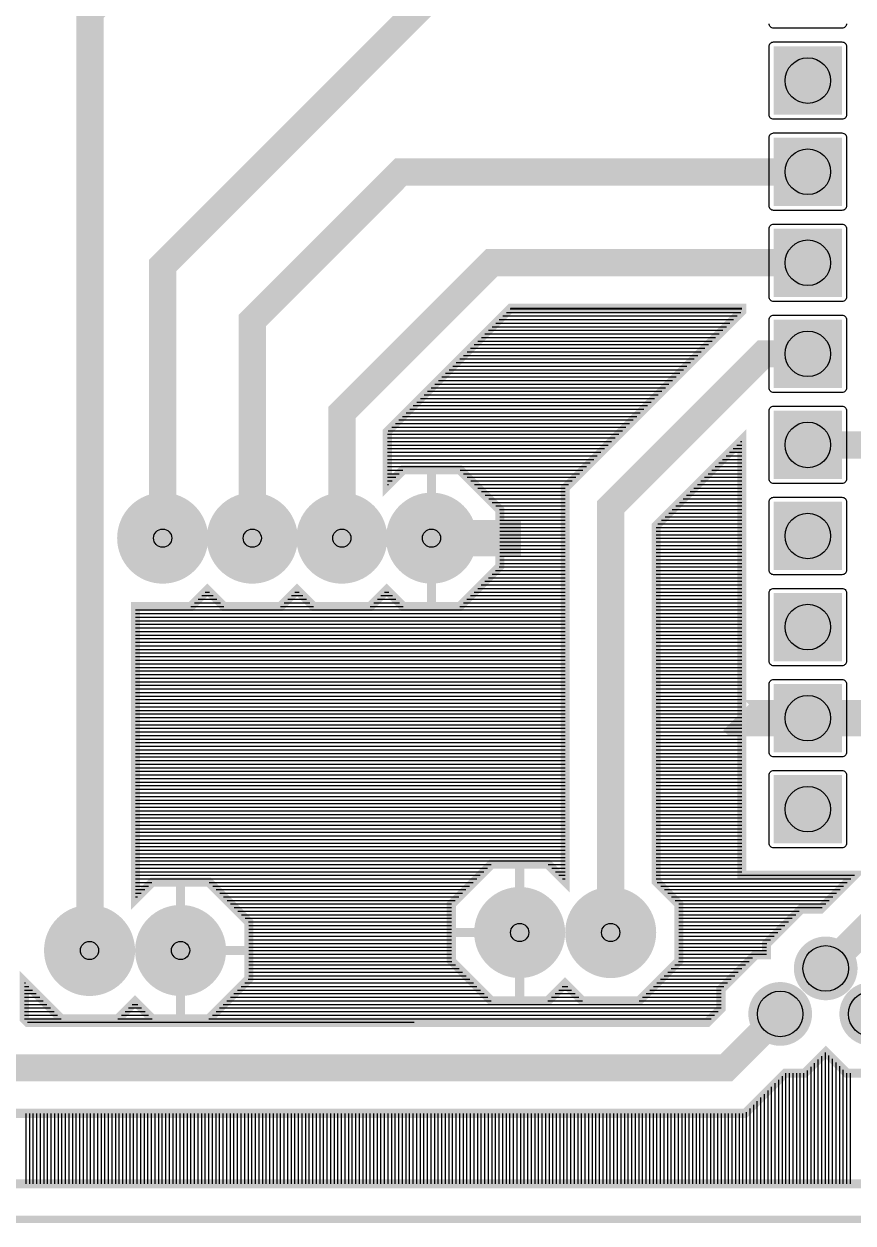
# Model space of a CAD drawing. Header units: inches. Extents: x -1.14 to 0.92, y -1.28 to 1.27.
# Drawn here: x -0.452 to 0.459, y -1.276 to 0.041 of the extents above; entities that cross this region are included whole.
import ezdxf

# ---------------------------------------------------------------- set-up
doc = ezdxf.new("R2010")
doc.units = ezdxf.units.IN
doc.header["$MEASUREMENT"] = 0

# ---------------------------------------------------------------- blocks, each defined once
blk = doc.blocks.new('EPAD')
at = {"const_width": 0.5}
blk.add_lwpolyline([(-0.25, 0, 1), (0.25, 0, 1)], format="xyb", close=True, dxfattribs=at)
blk = doc.blocks.new('RPAD')
blk.add_trace([(-0.5, -0.5), (-0.5, 0.5), (0.5, -0.5), (0.5, 0.5)])

msp = doc.modelspace()

# ---------------------------------------------------------------- linework, layer by layer
for points, const_width in [([(0.378543, -1.046067), (0.31935, -1.10526), (-0.023625, -1.10526), (-0.4688, -1.10526), (-0.481958, -1.092102), (-0.501695, -1.072365), (-0.501695, -1.021927), (-0.501695, 0.355811), (-0.534095, 0.388211)], 0.03), ([(-0.380118, -0.976382), (-0.379657, -0.975921), (-0.379657, 0.053909), (-0.156072, 0.277494), (0.407616, 0.277494), (0.408858, 0.278736)], 0.03), ([(-0.299803, -0.523626), (-0.299803, -0.224194), (-0.254829, -0.17922), (0.003127, 0.078736), (0.408858, 0.078736)], 0.03), ([(0.776681, 0.058815), (0.712244, -0.005622), (0.712244, -0.096748), (0.776681, -0.161185), (0.867807, -0.161185), (0.88167, -0.147322), (0.88167, -1.016122), (0.68798, -1.016122), (0.665134, -1.038968), (0.665134, -1.232658), (-0.636357, -1.232658)], 0.01), ([(-0.201378, -0.523626), (-0.201378, -0.284637), (-0.03836, -0.121619), (0.408503, -0.121619), (0.408858, -0.121264)], 0.03), ([(-0.102953, -0.523626), (-0.102953, -0.385831), (0.061614, -0.221264), (0.408858, -0.221264)], 0.03), ([(0.336359, -0.274509), (0.142323, -0.468544), (0.142323, -0.900631), (0.142323, -0.900631), (0.123389, -0.881697), (0.061257, -0.881697), (0.017323, -0.925631), (0.017323, -0.987763), (0.061257, -1.031696), (0.123389, -1.031696), (0.142323, -1.012762), (0.161257, -1.031696), (0.223389, -1.031696), (0.267322, -0.987763), (0.267322, -0.925631), (0.242322, -0.900631), (0.242322, -0.509964), (0.336359, -0.415928), (0.336359, -0.893763), (0.460137, -0.893763), (0.422833, -0.931067), (0.40162, -0.931067), (0.363544, -0.969143), (0.363544, -0.981067), (0.35162, -0.981067), (0.313544, -1.019143), (0.313544, -1.040357), (0.29864, -1.055261), (-0.023625, -1.055261), (-0.023625, -1.055261), (-0.44809, -1.055261), (-0.451695, -1.051656), (-0.451695, -1.01087), (-0.411184, -1.051381), (-0.349052, -1.051381), (-0.330118, -1.032447), (-0.311184, -1.051381), (-0.249052, -1.051381), (-0.205119, -1.007448), (-0.205119, -0.945316), (-0.249052, -0.901382), (-0.311184, -0.901382), (-0.329657, -0.919856), (-0.329657, -0.598626), (-0.268737, -0.598626), (-0.250591, -0.580479), (-0.232444, -0.598626), (-0.170312, -0.598626), (-0.152165, -0.580479), (-0.134019, -0.598626), (-0.071887, -0.598626), (-0.05374, -0.580479), (-0.035593, -0.598626), (0.026538, -0.598626), (0.070472, -0.554692), (0.070472, -0.49256), (0.026538, -0.448626), (-0.035593, -0.448626), (-0.052953, -0.465986), (-0.052953, -0.406541), (0.082324, -0.271263), (0.336359, -0.271263), (0.336359, -0.274509)], 0.01), ([(0.192323, -0.956697), (0.192323, -0.489254), (0.360313, -0.321264), (0.408858, -0.321264)], 0.03), ([(0.428543, -0.996067), (0.601375, -0.823235), (0.601375, -0.495094), (0.527586, -0.421305), (0.507933, -0.421305), (0.408899, -0.421305), (0.408858, -0.421264)], 0.03), ([(-0.004528, -0.448626), (-0.004528, -0.523626)], 0.01), ([(-0.004528, -0.523626), (0.093898, -0.523626)], 0.04), ([(0.070472, -0.523626), (-0.004528, -0.523626)], 0.01), ([(-0.004528, -0.598626), (-0.004528, -0.523626)], 0.01), ([(0.507283, -0.562996), (0.507283, -0.695241), (0.481317, -0.721208), (0.408914, -0.721208), (0.408858, -0.721264)], 0.04), ([(0.408858, -0.721264), (0.330906, -0.721264), (0.330118, -0.720476)], 0.04), ([(0.336359, -0.721264), (0.408858, -0.721264)], 0.01), ([(0.481358, -0.721264), (0.408858, -0.721264)], 0.01), ([(0.092323, -0.881697), (0.092323, -0.956697)], 0.01), ([(-0.280118, -0.901382), (-0.280118, -0.976382)], 0.01), ([(0.017323, -0.956697), (0.092323, -0.956697)], 0.01), ([(0.092323, -1.031696), (0.092323, -0.956697)], 0.01), ([(-0.205119, -0.976382), (-0.280118, -0.976382)], 0.01), ([(-0.280118, -1.051381), (-0.280118, -0.976382)], 0.01), ([(0.920669, -1.055122), (0.704134, -1.055122), (0.704134, -1.271657), (-0.811614, -1.271657)], 0.008), ([(0.920669, -1.055122), (0.704134, -1.055122), (0.704134, -1.271657), (-0.811614, -1.271657)], 0.008), ([(-0.48951, -1.155259), (-0.023625, -1.155259), (-0.023625, -1.15526), (0.34006, -1.15526), (0.384253, -1.111067), (0.405467, -1.111067), (0.428543, -1.08799), (0.45162, -1.111067), (0.505467, -1.111067)], 0.01)]:
    msp.add_lwpolyline(points, dxfattribs=dict(const_width=const_width))
for points in [[(0.451358, 0.041236), (0.451259, 0.040214), (0.450972, 0.039269), (0.450518, 0.038419), (0.449913, 0.037681), (0.449176, 0.037077), (0.448326, 0.036622), (0.447381, 0.036336), (0.446358, 0.036236), (0.371358, 0.036236), (0.370336, 0.036336), (0.369391, 0.036622), (0.36854, 0.037077), (0.367804, 0.037681), (0.367199, 0.038419), (0.366744, 0.039269), (0.366458, 0.040214), (0.366358, 0.041236)], [(0.077854, -0.275733), (0.335134, -0.275733)], [(0.081791, -0.271796), (0.336359, -0.271796)], [(0.082324, -0.271263), (0.336359, -0.271263)], [(0.066043, -0.287544), (0.323323, -0.287544)], [(0.06998, -0.283607), (0.32726, -0.283607)], [(0.073917, -0.27967), (0.331197, -0.27967)], [(0.054232, -0.299356), (0.311512, -0.299356)], [(0.058169, -0.295419), (0.315449, -0.295419)], [(0.062106, -0.291481), (0.319386, -0.291481)], [(0.038484, -0.315104), (0.295764, -0.315104)], [(0.042421, -0.311167), (0.299701, -0.311167)], [(0.046358, -0.30723), (0.303638, -0.30723)], [(0.050295, -0.303293), (0.307575, -0.303293)], [(0.026673, -0.326915), (0.283953, -0.326915)], [(0.03061, -0.322978), (0.28789, -0.322978)], [(0.034547, -0.319041), (0.291827, -0.319041)], [(0.014862, -0.338726), (0.272142, -0.338726)], [(0.018799, -0.334789), (0.276079, -0.334789)], [(0.022736, -0.330852), (0.280016, -0.330852)], [(-0.000886, -0.354474), (0.256394, -0.354474)], [(0.003051, -0.350537), (0.260331, -0.350537)], [(0.006988, -0.3466), (0.264268, -0.3466)], [(0.010925, -0.342663), (0.268205, -0.342663)], [(-0.012697, -0.366285), (0.244583, -0.366285)], [(-0.00876, -0.362348), (0.24852, -0.362348)], [(-0.004823, -0.358411), (0.252457, -0.358411)], [(-0.024508, -0.378096), (0.232772, -0.378096)], [(-0.020571, -0.374159), (0.236709, -0.374159)], [(-0.016634, -0.370222), (0.240646, -0.370222)], [(-0.040256, -0.393844), (0.217024, -0.393844)], [(-0.036319, -0.389907), (0.220961, -0.389907)], [(-0.032382, -0.38597), (0.224898, -0.38597)], [(-0.028445, -0.382033), (0.228835, -0.382033)], [(-0.052067, -0.405655), (0.205213, -0.405655)], [(-0.04813, -0.401718), (0.20915, -0.401718)], [(-0.044193, -0.397781), (0.213087, -0.397781)], [(-0.052953, -0.409592), (0.201276, -0.409592)], [(-0.052953, -0.413529), (0.197339, -0.413529)], [(-0.052953, -0.417466), (0.193402, -0.417466)], [(0.33482, -0.417466), (0.336359, -0.417466)], [(-0.052953, -0.421403), (0.189465, -0.421403)], [(-0.052953, -0.42534), (0.185528, -0.42534)], [(-0.052953, -0.429277), (0.181591, -0.429277)], [(-0.052953, -0.433214), (0.177654, -0.433214)], [(0.319072, -0.433214), (0.336359, -0.433214)], [(0.323009, -0.429277), (0.336359, -0.429277)], [(0.326946, -0.42534), (0.336359, -0.42534)], [(0.330883, -0.421403), (0.336359, -0.421403)], [(-0.052953, -0.437151), (0.173717, -0.437151)], [(-0.052953, -0.441088), (0.16978, -0.441088)], [(-0.052953, -0.445025), (0.165843, -0.445025)], [(0.307261, -0.445025), (0.336359, -0.445025)], [(0.311198, -0.441088), (0.336359, -0.441088)], [(0.315135, -0.437151), (0.336359, -0.437151)], [(-0.052953, -0.448962), (-0.035929, -0.448962)], [(-0.052953, -0.452899), (-0.039866, -0.452899)], [(-0.052953, -0.456836), (-0.043803, -0.456836)], [(-0.052953, -0.460773), (-0.04774, -0.460773)], [(0.026874, -0.448962), (0.161906, -0.448962)], [(0.030811, -0.452899), (0.157969, -0.452899)], [(0.034748, -0.456836), (0.154031, -0.456836)], [(0.038685, -0.460773), (0.150094, -0.460773)], [(0.291513, -0.460773), (0.336359, -0.460773)], [(0.29545, -0.456836), (0.336359, -0.456836)], [(0.299387, -0.452899), (0.336359, -0.452899)], [(0.303324, -0.448962), (0.336359, -0.448962)], [(-0.052953, -0.46471), (-0.051677, -0.46471)], [(0.042622, -0.46471), (0.146157, -0.46471)], [(0.046559, -0.468647), (0.142323, -0.468647)], [(0.050496, -0.472584), (0.142323, -0.472584)], [(0.279702, -0.472584), (0.336359, -0.472584)], [(0.283639, -0.468647), (0.336359, -0.468647)], [(0.287576, -0.46471), (0.336359, -0.46471)], [(0.054433, -0.476521), (0.142323, -0.476521)], [(0.05837, -0.480458), (0.142323, -0.480458)], [(0.062307, -0.484395), (0.142323, -0.484395)], [(0.267891, -0.484395), (0.336359, -0.484395)], [(0.271828, -0.480458), (0.336359, -0.480458)], [(0.275765, -0.476521), (0.336359, -0.476521)], [(0.066244, -0.488332), (0.142323, -0.488332)], [(0.070181, -0.492269), (0.142323, -0.492269)], [(0.070472, -0.496206), (0.142323, -0.496206)], [(0.070472, -0.500143), (0.142323, -0.500143)], [(0.252143, -0.500143), (0.336359, -0.500143)], [(0.25608, -0.496206), (0.336359, -0.496206)], [(0.260017, -0.492269), (0.336359, -0.492269)], [(0.263954, -0.488332), (0.336359, -0.488332)], [(0.070472, -0.50408), (0.142323, -0.50408)], [(0.070472, -0.508017), (0.142323, -0.508017)], [(0.070472, -0.511954), (0.142323, -0.511954)], [(0.242322, -0.511954), (0.336359, -0.511954)], [(0.244269, -0.508017), (0.336359, -0.508017)], [(0.248206, -0.50408), (0.336359, -0.50408)], [(0.070472, -0.515891), (0.142323, -0.515891)], [(0.070472, -0.519828), (0.142323, -0.519828)], [(0.070472, -0.523765), (0.142323, -0.523765)], [(0.242322, -0.515891), (0.336359, -0.515891)], [(0.242322, -0.519828), (0.336359, -0.519828)], [(0.242322, -0.523765), (0.336359, -0.523765)], [(0.070472, -0.527702), (0.142323, -0.527702)], [(0.070472, -0.531639), (0.142323, -0.531639)], [(0.070472, -0.535576), (0.142323, -0.535576)], [(0.070472, -0.539513), (0.142323, -0.539513)], [(0.242322, -0.527702), (0.336359, -0.527702)], [(0.242322, -0.531639), (0.336359, -0.531639)], [(0.242322, -0.535576), (0.336359, -0.535576)], [(0.242322, -0.539513), (0.336359, -0.539513)], [(0.070472, -0.54345), (0.142323, -0.54345)], [(0.070472, -0.547387), (0.142323, -0.547387)], [(0.070472, -0.551324), (0.142323, -0.551324)], [(0.242322, -0.54345), (0.336359, -0.54345)], [(0.242322, -0.547387), (0.336359, -0.547387)], [(0.242322, -0.551324), (0.336359, -0.551324)], [(0.062029, -0.563135), (0.142323, -0.563135)], [(0.065966, -0.559198), (0.142323, -0.559198)], [(0.069903, -0.555261), (0.142323, -0.555261)], [(0.242322, -0.555261), (0.336359, -0.555261)], [(0.242322, -0.559198), (0.336359, -0.559198)], [(0.242322, -0.563135), (0.336359, -0.563135)], [(0.046281, -0.578883), (0.142323, -0.578883)], [(0.050218, -0.574946), (0.142323, -0.574946)], [(0.054155, -0.571009), (0.142323, -0.571009)], [(0.058092, -0.567072), (0.142323, -0.567072)], [(0.242322, -0.567072), (0.336359, -0.567072)], [(0.242322, -0.571009), (0.336359, -0.571009)], [(0.242322, -0.574946), (0.336359, -0.574946)], [(0.242322, -0.578883), (0.336359, -0.578883)], [(-0.260806, -0.590694), (-0.240375, -0.590694)], [(-0.256869, -0.586757), (-0.244312, -0.586757)], [(-0.252932, -0.58282), (-0.248249, -0.58282)], [(-0.162381, -0.590694), (-0.14195, -0.590694)], [(-0.158444, -0.586757), (-0.145887, -0.586757)], [(-0.154507, -0.58282), (-0.149824, -0.58282)], [(-0.063956, -0.590694), (-0.043525, -0.590694)], [(-0.060019, -0.586757), (-0.047462, -0.586757)], [(-0.056081, -0.58282), (-0.051399, -0.58282)], [(0.03447, -0.590694), (0.142323, -0.590694)], [(0.038407, -0.586757), (0.142323, -0.586757)], [(0.042344, -0.58282), (0.142323, -0.58282)], [(0.242322, -0.58282), (0.336359, -0.58282)], [(0.242322, -0.586757), (0.336359, -0.586757)], [(0.242322, -0.590694), (0.336359, -0.590694)], [(-0.329657, -0.602505), (0.142323, -0.602505)], [(-0.26868, -0.598568), (-0.232501, -0.598568)], [(-0.264743, -0.594631), (-0.236438, -0.594631)], [(-0.170255, -0.598568), (-0.134076, -0.598568)], [(-0.166318, -0.594631), (-0.138013, -0.594631)], [(-0.07183, -0.598568), (-0.035651, -0.598568)], [(-0.067893, -0.594631), (-0.039588, -0.594631)], [(0.026596, -0.598568), (0.142323, -0.598568)], [(0.030533, -0.594631), (0.142323, -0.594631)], [(0.242322, -0.594631), (0.336359, -0.594631)], [(0.242322, -0.598568), (0.336359, -0.598568)], [(0.242322, -0.602505), (0.336359, -0.602505)], [(-0.329657, -0.606442), (0.142323, -0.606442)], [(-0.329657, -0.610379), (0.142323, -0.610379)], [(-0.329657, -0.614316), (0.142323, -0.614316)], [(-0.329657, -0.618253), (0.142323, -0.618253)], [(0.242322, -0.606442), (0.336359, -0.606442)], [(0.242322, -0.610379), (0.336359, -0.610379)], [(0.242322, -0.614316), (0.336359, -0.614316)], [(0.242322, -0.618253), (0.336359, -0.618253)], [(-0.329657, -0.62219), (0.142323, -0.62219)], [(-0.329657, -0.626127), (0.142323, -0.626127)], [(-0.329657, -0.630064), (0.142323, -0.630064)], [(0.242322, -0.62219), (0.336359, -0.62219)], [(0.242322, -0.626127), (0.336359, -0.626127)], [(0.242322, -0.630064), (0.336359, -0.630064)], [(-0.329657, -0.634001), (0.142323, -0.634001)], [(-0.329657, -0.637938), (0.142323, -0.637938)], [(-0.329657, -0.641875), (0.142323, -0.641875)], [(0.242322, -0.634001), (0.336359, -0.634001)], [(0.242322, -0.637938), (0.336359, -0.637938)], [(0.242322, -0.641875), (0.336359, -0.641875)], [(-0.329657, -0.645812), (0.142323, -0.645812)], [(-0.329657, -0.649749), (0.142323, -0.649749)], [(-0.329657, -0.653686), (0.142323, -0.653686)], [(-0.329657, -0.657623), (0.142323, -0.657623)], [(0.242322, -0.645812), (0.336359, -0.645812)], [(0.242322, -0.649749), (0.336359, -0.649749)], [(0.242322, -0.653686), (0.336359, -0.653686)], [(0.242322, -0.657623), (0.336359, -0.657623)], [(-0.329657, -0.66156), (0.142323, -0.66156)], [(-0.329657, -0.665497), (0.142323, -0.665497)], [(-0.329657, -0.669434), (0.142323, -0.669434)], [(0.242322, -0.66156), (0.336359, -0.66156)], [(0.242322, -0.665497), (0.336359, -0.665497)], [(0.242322, -0.669434), (0.336359, -0.669434)], [(-0.329657, -0.673371), (0.142323, -0.673371)], [(-0.329657, -0.677308), (0.142323, -0.677308)], [(-0.329657, -0.681245), (0.142323, -0.681245)], [(0.242322, -0.673371), (0.336359, -0.673371)], [(0.242322, -0.677308), (0.336359, -0.677308)], [(0.242322, -0.681245), (0.336359, -0.681245)], [(-0.329657, -0.685182), (0.142323, -0.685182)], [(-0.329657, -0.689119), (0.142323, -0.689119)], [(-0.329657, -0.693056), (0.142323, -0.693056)], [(-0.329657, -0.696993), (0.142323, -0.696993)], [(0.242322, -0.685182), (0.336359, -0.685182)], [(0.242322, -0.689119), (0.336359, -0.689119)], [(0.242322, -0.693056), (0.336359, -0.693056)], [(0.242322, -0.696993), (0.336359, -0.696993)], [(-0.329657, -0.70093), (0.142323, -0.70093)], [(-0.329657, -0.704867), (0.142323, -0.704867)], [(-0.329657, -0.708804), (0.142323, -0.708804)], [(0.242322, -0.70093), (0.336359, -0.70093)], [(0.242322, -0.704867), (0.336359, -0.704867)], [(0.242322, -0.708804), (0.336359, -0.708804)], [(-0.329657, -0.712741), (0.142323, -0.712741)], [(-0.329657, -0.716678), (0.142323, -0.716678)], [(-0.329657, -0.720615), (0.142323, -0.720615)], [(0.242322, -0.712741), (0.336359, -0.712741)], [(0.242322, -0.716678), (0.336359, -0.716678)], [(0.242322, -0.720615), (0.336359, -0.720615)], [(-0.329657, -0.724552), (0.142323, -0.724552)], [(-0.329657, -0.728489), (0.142323, -0.728489)], [(-0.329657, -0.732426), (0.142323, -0.732426)], [(-0.329657, -0.736363), (0.142323, -0.736363)], [(0.242322, -0.724552), (0.336359, -0.724552)], [(0.242322, -0.728489), (0.336359, -0.728489)], [(0.242322, -0.732426), (0.336359, -0.732426)], [(0.242322, -0.736363), (0.336359, -0.736363)], [(-0.329657, -0.7403), (0.142323, -0.7403)], [(-0.329657, -0.744237), (0.142323, -0.744237)], [(-0.329657, -0.748174), (0.142323, -0.748174)], [(0.242322, -0.7403), (0.336359, -0.7403)], [(0.242322, -0.744237), (0.336359, -0.744237)], [(0.242322, -0.748174), (0.336359, -0.748174)], [(-0.329657, -0.752111), (0.142323, -0.752111)], [(-0.329657, -0.756048), (0.142323, -0.756048)], [(-0.329657, -0.759985), (0.142323, -0.759985)], [(0.242322, -0.752111), (0.336359, -0.752111)], [(0.242322, -0.756048), (0.336359, -0.756048)], [(0.242322, -0.759985), (0.336359, -0.759985)], [(-0.329657, -0.763922), (0.142323, -0.763922)], [(-0.329657, -0.767859), (0.142323, -0.767859)], [(-0.329657, -0.771796), (0.142323, -0.771796)], [(-0.329657, -0.775733), (0.142323, -0.775733)], [(0.242322, -0.763922), (0.336359, -0.763922)], [(0.242322, -0.767859), (0.336359, -0.767859)], [(0.242322, -0.771796), (0.336359, -0.771796)], [(0.242322, -0.775733), (0.336359, -0.775733)], [(-0.329657, -0.77967), (0.142323, -0.77967)], [(-0.329657, -0.783607), (0.142323, -0.783607)], [(-0.329657, -0.787544), (0.142323, -0.787544)], [(0.242322, -0.77967), (0.336359, -0.77967)], [(0.242322, -0.783607), (0.336359, -0.783607)], [(0.242322, -0.787544), (0.336359, -0.787544)], [(-0.329657, -0.791481), (0.142323, -0.791481)], [(-0.329657, -0.795419), (0.142323, -0.795419)], [(-0.329657, -0.799356), (0.142323, -0.799356)], [(0.242322, -0.791481), (0.336359, -0.791481)], [(0.242322, -0.795419), (0.336359, -0.795419)], [(0.242322, -0.799356), (0.336359, -0.799356)], [(-0.329657, -0.803293), (0.142323, -0.803293)], [(-0.329657, -0.80723), (0.142323, -0.80723)], [(-0.329657, -0.811167), (0.142323, -0.811167)], [(-0.329657, -0.815104), (0.142323, -0.815104)], [(0.242322, -0.803293), (0.336359, -0.803293)], [(0.242322, -0.80723), (0.336359, -0.80723)], [(0.242322, -0.811167), (0.336359, -0.811167)], [(0.242322, -0.815104), (0.336359, -0.815104)], [(-0.329657, -0.819041), (0.142323, -0.819041)], [(-0.329657, -0.822978), (0.142323, -0.822978)], [(-0.329657, -0.826915), (0.142323, -0.826915)], [(0.242322, -0.819041), (0.336359, -0.819041)], [(0.242322, -0.822978), (0.336359, -0.822978)], [(0.242322, -0.826915), (0.336359, -0.826915)], [(-0.329657, -0.830852), (0.142323, -0.830852)], [(-0.329657, -0.834789), (0.142323, -0.834789)], [(-0.329657, -0.838726), (0.142323, -0.838726)], [(0.242322, -0.830852), (0.336359, -0.830852)], [(0.242322, -0.834789), (0.336359, -0.834789)], [(0.242322, -0.838726), (0.336359, -0.838726)], [(-0.329657, -0.842663), (0.142323, -0.842663)], [(-0.329657, -0.8466), (0.142323, -0.8466)], [(-0.329657, -0.850537), (0.142323, -0.850537)], [(-0.329657, -0.854474), (0.142323, -0.854474)], [(0.242322, -0.842663), (0.336359, -0.842663)], [(0.242322, -0.8466), (0.336359, -0.8466)], [(0.242322, -0.850537), (0.336359, -0.850537)], [(0.242322, -0.854474), (0.336359, -0.854474)], [(-0.329657, -0.858411), (0.142323, -0.858411)], [(-0.329657, -0.862348), (0.142323, -0.862348)], [(-0.329657, -0.866285), (0.142323, -0.866285)], [(0.242322, -0.858411), (0.336359, -0.858411)], [(0.242322, -0.862348), (0.336359, -0.862348)], [(0.242322, -0.866285), (0.336359, -0.866285)], [(-0.329657, -0.870222), (0.142323, -0.870222)], [(-0.329657, -0.874159), (0.142323, -0.874159)], [(-0.329657, -0.878096), (0.142323, -0.878096)], [(-0.329657, -0.882033), (0.060922, -0.882033)], [(0.123724, -0.882033), (0.142323, -0.882033)], [(0.242322, -0.870222), (0.336359, -0.870222)], [(0.242322, -0.874159), (0.336359, -0.874159)], [(0.242322, -0.878096), (0.336359, -0.878096)], [(0.242322, -0.882033), (0.336359, -0.882033)], [(-0.329657, -0.88597), (0.056985, -0.88597)], [(-0.329657, -0.889907), (0.053048, -0.889907)], [(-0.329657, -0.893844), (0.049111, -0.893844)], [(0.127661, -0.88597), (0.142323, -0.88597)], [(0.131598, -0.889907), (0.142323, -0.889907)], [(0.135535, -0.893844), (0.142323, -0.893844)], [(0.242322, -0.88597), (0.336359, -0.88597)], [(0.242322, -0.889907), (0.336359, -0.889907)], [(0.242322, -0.893844), (0.460057, -0.893844)], [(-0.329657, -0.897781), (0.045174, -0.897781)], [(-0.329657, -0.901718), (-0.311519, -0.901718)], [(-0.329657, -0.905655), (-0.315456, -0.905655)], [(-0.248717, -0.901718), (0.041237, -0.901718)], [(-0.24478, -0.905655), (0.0373, -0.905655)], [(0.139472, -0.897781), (0.142323, -0.897781)], [(0.242322, -0.897781), (0.45612, -0.897781)], [(0.243409, -0.901718), (0.452183, -0.901718)], [(0.247346, -0.905655), (0.448246, -0.905655)], [(-0.329657, -0.909592), (-0.319393, -0.909592)], [(-0.329657, -0.913529), (-0.32333, -0.913529)], [(-0.329657, -0.917466), (-0.327267, -0.917466)], [(-0.240843, -0.909592), (0.033363, -0.909592)], [(-0.236906, -0.913529), (0.029426, -0.913529)], [(-0.232969, -0.917466), (0.025489, -0.917466)], [(-0.229032, -0.921403), (0.021552, -0.921403)], [(0.251283, -0.909592), (0.444309, -0.909592)], [(0.25522, -0.913529), (0.440372, -0.913529)], [(0.259157, -0.917466), (0.436435, -0.917466)], [(0.263094, -0.921403), (0.432498, -0.921403)], [(-0.225095, -0.92534), (0.017615, -0.92534)], [(-0.221158, -0.929277), (0.017323, -0.929277)], [(-0.217221, -0.933214), (0.017323, -0.933214)], [(0.267031, -0.92534), (0.428561, -0.92534)], [(0.267322, -0.929277), (0.424624, -0.929277)], [(0.267322, -0.933214), (0.399473, -0.933214)], [(-0.213284, -0.937151), (0.017323, -0.937151)], [(-0.209347, -0.941088), (0.017323, -0.941088)], [(-0.20541, -0.945025), (0.017323, -0.945025)], [(0.267322, -0.937151), (0.395536, -0.937151)], [(0.267322, -0.941088), (0.391599, -0.941088)], [(0.267322, -0.945025), (0.387662, -0.945025)], [(-0.205119, -0.948962), (0.017323, -0.948962)], [(-0.205119, -0.952899), (0.017323, -0.952899)], [(-0.205119, -0.956836), (0.017323, -0.956836)], [(-0.205119, -0.960773), (0.017323, -0.960773)], [(0.267322, -0.948962), (0.383725, -0.948962)], [(0.267322, -0.952899), (0.379788, -0.952899)], [(0.267322, -0.956836), (0.375851, -0.956836)], [(0.267322, -0.960773), (0.371914, -0.960773)], [(-0.205119, -0.96471), (0.017323, -0.96471)], [(-0.205119, -0.968647), (0.017323, -0.968647)], [(-0.205119, -0.972584), (0.017323, -0.972584)], [(0.267322, -0.96471), (0.367977, -0.96471)], [(0.267322, -0.968647), (0.36404, -0.968647)], [(0.267322, -0.972584), (0.363544, -0.972584)], [(-0.205119, -0.976521), (0.017323, -0.976521)], [(-0.205119, -0.980458), (0.017323, -0.980458)], [(-0.205119, -0.984395), (0.017323, -0.984395)], [(0.267322, -0.976521), (0.363544, -0.976521)], [(0.267322, -0.980458), (0.363544, -0.980458)], [(0.267322, -0.984395), (0.348292, -0.984395)], [(-0.205119, -0.988332), (0.017893, -0.988332)], [(-0.205119, -0.992269), (0.02183, -0.992269)], [(-0.205119, -0.996206), (0.025767, -0.996206)], [(-0.205119, -1.000143), (0.029704, -1.000143)], [(0.254942, -1.000143), (0.332544, -1.000143)], [(0.258879, -0.996206), (0.336481, -0.996206)], [(0.262816, -0.992269), (0.340418, -0.992269)], [(0.266753, -0.988332), (0.344355, -0.988332)], [(-0.451695, -1.011954), (-0.450611, -1.011954)], [(-0.209625, -1.011954), (0.041515, -1.011954)], [(-0.205688, -1.008017), (0.037578, -1.008017)], [(-0.205119, -1.00408), (0.033641, -1.00408)], [(0.243131, -1.011954), (0.320733, -1.011954)], [(0.247068, -1.008017), (0.32467, -1.008017)], [(0.251005, -1.00408), (0.328607, -1.00408)], [(-0.451695, -1.015891), (-0.446674, -1.015891)], [(-0.451695, -1.019828), (-0.442737, -1.019828)], [(-0.451695, -1.023765), (-0.4388, -1.023765)], [(-0.221436, -1.023765), (0.053326, -1.023765)], [(-0.217499, -1.019828), (0.049389, -1.019828)], [(-0.213562, -1.015891), (0.045452, -1.015891)], [(0.13132, -1.023765), (0.153326, -1.023765)], [(0.135257, -1.019828), (0.149389, -1.019828)], [(0.139194, -1.015891), (0.145452, -1.015891)], [(0.23132, -1.023765), (0.313544, -1.023765)], [(0.235257, -1.019828), (0.313544, -1.019828)], [(0.239194, -1.015891), (0.316796, -1.015891)], [(-0.451695, -1.027702), (-0.434863, -1.027702)], [(-0.451695, -1.031639), (-0.430926, -1.031639)], [(-0.451695, -1.035576), (-0.426989, -1.035576)], [(-0.451695, -1.039513), (-0.423052, -1.039513)], [(-0.337184, -1.039513), (-0.323052, -1.039513)], [(-0.333247, -1.035576), (-0.326989, -1.035576)], [(-0.237184, -1.039513), (0.313544, -1.039513)], [(-0.233247, -1.035576), (0.313544, -1.035576)], [(-0.22931, -1.031639), (0.0612, -1.031639)], [(-0.225373, -1.027702), (0.057263, -1.027702)], [(0.123446, -1.031639), (0.1612, -1.031639)], [(0.127383, -1.027702), (0.157263, -1.027702)], [(0.223446, -1.031639), (0.313544, -1.031639)], [(0.227383, -1.027702), (0.313544, -1.027702)], [(-0.451695, -1.04345), (-0.419115, -1.04345)], [(-0.451695, -1.047387), (-0.415178, -1.047387)], [(-0.451695, -1.051324), (-0.411241, -1.051324)], [(-0.348995, -1.051324), (-0.311241, -1.051324)], [(-0.345058, -1.047387), (-0.315178, -1.047387)], [(-0.341121, -1.04345), (-0.319115, -1.04345)], [(-0.248995, -1.051324), (0.302577, -1.051324)], [(-0.245058, -1.047387), (0.306514, -1.047387)], [(-0.241121, -1.04345), (0.310451, -1.04345)], [(-0.44809, -1.055261), (-0.023625, -1.055261)], [(0.424236, -1.232658), (0.424236, -1.092298)], [(0.428173, -1.232658), (0.428173, -1.088361)], [(0.43211, -1.232658), (0.43211, -1.091557)], [(0.412425, -1.232658), (0.412425, -1.104109)], [(0.416362, -1.232658), (0.416362, -1.100172)], [(0.420299, -1.232658), (0.420299, -1.096235)], [(0.436047, -1.232658), (0.436047, -1.095494)], [(0.439984, -1.232658), (0.439984, -1.099431)], [(0.443921, -1.232658), (0.443921, -1.103368)], [(0.376992, -1.232658), (0.376992, -1.118328)], [(0.380929, -1.232658), (0.380929, -1.114391)], [(0.384866, -1.232658), (0.384866, -1.111067)], [(0.388803, -1.232658), (0.388803, -1.111067)], [(0.39274, -1.232658), (0.39274, -1.111067)], [(0.396677, -1.232658), (0.396677, -1.111067)], [(0.400614, -1.232658), (0.400614, -1.111067)], [(0.404551, -1.232658), (0.404551, -1.111067)], [(0.408488, -1.232658), (0.408488, -1.108046)], [(0.447858, -1.232658), (0.447858, -1.107305)], [(0.451795, -1.232658), (0.451795, -1.111067)], [(0.455732, -1.232658), (0.455732, -1.111067)], [(0.365181, -1.232658), (0.365181, -1.130139)], [(0.369118, -1.232658), (0.369118, -1.126202)], [(0.373055, -1.232658), (0.373055, -1.122265)], [(0.35337, -1.232658), (0.35337, -1.14195)], [(0.357307, -1.232658), (0.357307, -1.138013)], [(0.361244, -1.232658), (0.361244, -1.134076)], [(-0.44978, -1.232658), (-0.44978, -1.155259)], [(-0.445843, -1.232658), (-0.445843, -1.155259)], [(-0.441906, -1.232658), (-0.441906, -1.155259)], [(-0.437969, -1.232658), (-0.437969, -1.155259)], [(-0.434032, -1.232658), (-0.434032, -1.155259)], [(-0.430095, -1.232658), (-0.430095, -1.155259)], [(-0.426158, -1.232658), (-0.426158, -1.155259)], [(-0.422221, -1.232658), (-0.422221, -1.155259)], [(-0.418284, -1.232658), (-0.418284, -1.155259)], [(-0.414347, -1.232658), (-0.414347, -1.155259)], [(-0.41041, -1.232658), (-0.41041, -1.155259)], [(-0.406473, -1.232658), (-0.406473, -1.155259)], [(-0.402536, -1.232658), (-0.402536, -1.155259)], [(-0.398599, -1.232658), (-0.398599, -1.155259)], [(-0.394662, -1.232658), (-0.394662, -1.155259)], [(-0.390725, -1.232658), (-0.390725, -1.155259)], [(-0.386788, -1.232658), (-0.386788, -1.155259)], [(-0.382851, -1.232658), (-0.382851, -1.155259)], [(-0.378914, -1.232658), (-0.378914, -1.155259)], [(-0.374977, -1.232658), (-0.374977, -1.155259)], [(-0.37104, -1.232658), (-0.37104, -1.155259)], [(-0.367103, -1.232658), (-0.367103, -1.155259)], [(-0.363166, -1.232658), (-0.363166, -1.155259)], [(-0.359229, -1.232658), (-0.359229, -1.155259)], [(-0.355292, -1.232658), (-0.355292, -1.155259)], [(-0.351355, -1.232658), (-0.351355, -1.155259)], [(-0.347418, -1.232658), (-0.347418, -1.155259)], [(-0.343481, -1.232658), (-0.343481, -1.155259)], [(-0.339544, -1.232658), (-0.339544, -1.155259)], [(-0.335607, -1.232658), (-0.335607, -1.155259)], [(-0.33167, -1.232658), (-0.33167, -1.155259)], [(-0.327733, -1.232658), (-0.327733, -1.155259)], [(-0.323796, -1.232658), (-0.323796, -1.155259)], [(-0.319859, -1.232658), (-0.319859, -1.155259)], [(-0.315922, -1.232658), (-0.315922, -1.155259)], [(-0.311985, -1.232658), (-0.311985, -1.155259)], [(-0.308048, -1.232658), (-0.308048, -1.155259)], [(-0.304111, -1.232658), (-0.304111, -1.155259)], [(-0.300174, -1.232658), (-0.300174, -1.155259)], [(-0.296237, -1.232658), (-0.296237, -1.155259)], [(-0.2923, -1.232658), (-0.2923, -1.155259)], [(-0.288363, -1.232658), (-0.288363, -1.155259)], [(-0.284426, -1.232658), (-0.284426, -1.155259)], [(-0.280489, -1.232658), (-0.280489, -1.155259)], [(-0.276552, -1.232658), (-0.276552, -1.155259)], [(-0.272615, -1.232658), (-0.272615, -1.155259)], [(-0.268678, -1.232658), (-0.268678, -1.155259)], [(-0.264741, -1.232658), (-0.264741, -1.155259)], [(-0.260804, -1.232658), (-0.260804, -1.155259)], [(-0.256867, -1.232658), (-0.256867, -1.155259)], [(-0.25293, -1.232658), (-0.25293, -1.155259)], [(-0.248993, -1.232658), (-0.248993, -1.155259)], [(-0.245056, -1.232658), (-0.245056, -1.155259)], [(-0.241119, -1.232658), (-0.241119, -1.155259)], [(-0.237181, -1.232658), (-0.237181, -1.155259)], [(-0.233244, -1.232658), (-0.233244, -1.155259)], [(-0.229307, -1.232658), (-0.229307, -1.155259)], [(-0.22537, -1.232658), (-0.22537, -1.155259)], [(-0.221433, -1.232658), (-0.221433, -1.155259)], [(-0.217496, -1.232658), (-0.217496, -1.155259)], [(-0.213559, -1.232658), (-0.213559, -1.155259)], [(-0.209622, -1.232658), (-0.209622, -1.155259)], [(-0.205685, -1.232658), (-0.205685, -1.155259)], [(-0.201748, -1.232658), (-0.201748, -1.155259)], [(-0.197811, -1.232658), (-0.197811, -1.155259)], [(-0.193874, -1.232658), (-0.193874, -1.155259)], [(-0.189937, -1.232658), (-0.189937, -1.155259)], [(-0.186, -1.232658), (-0.186, -1.155259)], [(-0.182063, -1.232658), (-0.182063, -1.155259)], [(-0.178126, -1.232658), (-0.178126, -1.155259)], [(-0.174189, -1.232658), (-0.174189, -1.155259)], [(-0.170252, -1.232658), (-0.170252, -1.155259)], [(-0.166315, -1.232658), (-0.166315, -1.155259)], [(-0.162378, -1.232658), (-0.162378, -1.155259)], [(-0.158441, -1.232658), (-0.158441, -1.155259)], [(-0.154504, -1.232658), (-0.154504, -1.155259)], [(-0.150567, -1.232658), (-0.150567, -1.155259)], [(-0.14663, -1.232658), (-0.14663, -1.155259)], [(-0.142693, -1.232658), (-0.142693, -1.155259)], [(-0.138756, -1.232658), (-0.138756, -1.155259)], [(-0.134819, -1.232658), (-0.134819, -1.155259)], [(-0.130882, -1.232658), (-0.130882, -1.155259)], [(-0.126945, -1.232658), (-0.126945, -1.155259)], [(-0.123008, -1.232658), (-0.123008, -1.155259)], [(-0.119071, -1.232658), (-0.119071, -1.155259)], [(-0.115134, -1.232658), (-0.115134, -1.155259)], [(-0.111197, -1.232658), (-0.111197, -1.155259)], [(-0.10726, -1.232658), (-0.10726, -1.155259)], [(-0.103323, -1.232658), (-0.103323, -1.155259)], [(-0.099386, -1.232658), (-0.099386, -1.155259)], [(-0.095449, -1.232658), (-0.095449, -1.155259)], [(-0.091512, -1.232658), (-0.091512, -1.155259)], [(-0.087575, -1.232658), (-0.087575, -1.155259)], [(-0.083638, -1.232658), (-0.083638, -1.155259)], [(-0.079701, -1.232658), (-0.079701, -1.155259)], [(-0.075764, -1.232658), (-0.075764, -1.155259)], [(-0.071827, -1.232658), (-0.071827, -1.155259)], [(-0.06789, -1.232658), (-0.06789, -1.155259)], [(-0.063953, -1.232658), (-0.063953, -1.155259)], [(-0.060016, -1.232658), (-0.060016, -1.155259)], [(-0.056079, -1.232658), (-0.056079, -1.155259)], [(-0.052142, -1.232658), (-0.052142, -1.155259)], [(-0.048205, -1.232658), (-0.048205, -1.155259)], [(-0.044268, -1.232658), (-0.044268, -1.155259)], [(-0.040331, -1.232658), (-0.040331, -1.155259)], [(-0.036394, -1.232658), (-0.036394, -1.155259)], [(-0.032457, -1.232658), (-0.032457, -1.155259)], [(-0.02852, -1.232658), (-0.02852, -1.155259)], [(-0.024583, -1.232658), (-0.024583, -1.155259)], [(-0.020646, -1.232658), (-0.020646, -1.15526)], [(-0.016709, -1.232658), (-0.016709, -1.15526)], [(-0.012772, -1.232658), (-0.012772, -1.15526)], [(-0.008835, -1.232658), (-0.008835, -1.15526)], [(-0.004898, -1.232658), (-0.004898, -1.15526)], [(-0.000961, -1.232658), (-0.000961, -1.15526)], [(0.002976, -1.232658), (0.002976, -1.15526)], [(0.006913, -1.232658), (0.006913, -1.15526)], [(0.01085, -1.232658), (0.01085, -1.15526)], [(0.014787, -1.232658), (0.014787, -1.15526)], [(0.018724, -1.232658), (0.018724, -1.15526)], [(0.022661, -1.232658), (0.022661, -1.15526)], [(0.026598, -1.232658), (0.026598, -1.15526)], [(0.030535, -1.232658), (0.030535, -1.15526)], [(0.034472, -1.232658), (0.034472, -1.15526)], [(0.038409, -1.232658), (0.038409, -1.15526)], [(0.042346, -1.232658), (0.042346, -1.15526)], [(0.046283, -1.232658), (0.046283, -1.15526)], [(0.05022, -1.232658), (0.05022, -1.15526)], [(0.054157, -1.232658), (0.054157, -1.15526)], [(0.058094, -1.232658), (0.058094, -1.15526)], [(0.062031, -1.232658), (0.062031, -1.15526)], [(0.065968, -1.232658), (0.065968, -1.15526)], [(0.069905, -1.232658), (0.069905, -1.15526)], [(0.073842, -1.232658), (0.073842, -1.15526)], [(0.077779, -1.232658), (0.077779, -1.15526)], [(0.081716, -1.232658), (0.081716, -1.15526)], [(0.085653, -1.232658), (0.085653, -1.15526)], [(0.08959, -1.232658), (0.08959, -1.15526)], [(0.093527, -1.232658), (0.093527, -1.15526)], [(0.097464, -1.232658), (0.097464, -1.15526)], [(0.101401, -1.232658), (0.101401, -1.15526)], [(0.105338, -1.232658), (0.105338, -1.15526)], [(0.109275, -1.232658), (0.109275, -1.15526)], [(0.113212, -1.232658), (0.113212, -1.15526)], [(0.117149, -1.232658), (0.117149, -1.15526)], [(0.121086, -1.232658), (0.121086, -1.15526)], [(0.125023, -1.232658), (0.125023, -1.15526)], [(0.12896, -1.232658), (0.12896, -1.15526)], [(0.132897, -1.232658), (0.132897, -1.15526)], [(0.136834, -1.232658), (0.136834, -1.15526)], [(0.140771, -1.232658), (0.140771, -1.15526)], [(0.144708, -1.232658), (0.144708, -1.15526)], [(0.148645, -1.232658), (0.148645, -1.15526)], [(0.152582, -1.232658), (0.152582, -1.15526)], [(0.156519, -1.232658), (0.156519, -1.15526)], [(0.160456, -1.232658), (0.160456, -1.15526)], [(0.164393, -1.232658), (0.164393, -1.15526)], [(0.16833, -1.232658), (0.16833, -1.15526)], [(0.172267, -1.232658), (0.172267, -1.15526)], [(0.176204, -1.232658), (0.176204, -1.15526)], [(0.180141, -1.232658), (0.180141, -1.15526)], [(0.184078, -1.232658), (0.184078, -1.15526)], [(0.188015, -1.232658), (0.188015, -1.15526)], [(0.191952, -1.232658), (0.191952, -1.15526)], [(0.195889, -1.232658), (0.195889, -1.15526)], [(0.199826, -1.232658), (0.199826, -1.15526)], [(0.203763, -1.232658), (0.203763, -1.15526)], [(0.2077, -1.232658), (0.2077, -1.15526)], [(0.211637, -1.232658), (0.211637, -1.15526)], [(0.215574, -1.232658), (0.215574, -1.15526)], [(0.219511, -1.232658), (0.219511, -1.15526)], [(0.223448, -1.232658), (0.223448, -1.15526)], [(0.227385, -1.232658), (0.227385, -1.15526)], [(0.231322, -1.232658), (0.231322, -1.15526)], [(0.235259, -1.232658), (0.235259, -1.15526)], [(0.239196, -1.232658), (0.239196, -1.15526)], [(0.243133, -1.232658), (0.243133, -1.15526)], [(0.24707, -1.232658), (0.24707, -1.15526)], [(0.251007, -1.232658), (0.251007, -1.15526)], [(0.254944, -1.232658), (0.254944, -1.15526)], [(0.258881, -1.232658), (0.258881, -1.15526)], [(0.262819, -1.232658), (0.262819, -1.15526)], [(0.266756, -1.232658), (0.266756, -1.15526)], [(0.270693, -1.232658), (0.270693, -1.15526)], [(0.27463, -1.232658), (0.27463, -1.15526)], [(0.278567, -1.232658), (0.278567, -1.15526)], [(0.282504, -1.232658), (0.282504, -1.15526)], [(0.286441, -1.232658), (0.286441, -1.15526)], [(0.290378, -1.232658), (0.290378, -1.15526)], [(0.294315, -1.232658), (0.294315, -1.15526)], [(0.298252, -1.232658), (0.298252, -1.15526)], [(0.302189, -1.232658), (0.302189, -1.15526)], [(0.306126, -1.232658), (0.306126, -1.15526)], [(0.310063, -1.232658), (0.310063, -1.15526)], [(0.314, -1.232658), (0.314, -1.15526)], [(0.317937, -1.232658), (0.317937, -1.15526)], [(0.321874, -1.232658), (0.321874, -1.15526)], [(0.325811, -1.232658), (0.325811, -1.15526)], [(0.329748, -1.232658), (0.329748, -1.15526)], [(0.333685, -1.232658), (0.333685, -1.15526)], [(0.337622, -1.232658), (0.337622, -1.15526)], [(0.341559, -1.232658), (0.341559, -1.153761)], [(0.345496, -1.232658), (0.345496, -1.149824)], [(0.349433, -1.232658), (0.349433, -1.145887)]]:
    msp.add_lwpolyline(points)
for points in [[(0.371358, 0.021236), (0.446358, 0.021236), (0.447381, 0.021137), (0.448326, 0.02085), (0.449176, 0.020396), (0.449913, 0.019791), (0.450518, 0.019054), (0.450972, 0.018204), (0.451259, 0.017259), (0.451358, 0.016236), (0.451358, -0.058764), (0.451259, -0.059786), (0.450972, -0.060731), (0.450518, -0.061581), (0.449913, -0.062319), (0.449176, -0.062923), (0.448326, -0.063378), (0.447381, -0.063664), (0.446358, -0.063764), (0.371358, -0.063764), (0.370336, -0.063664), (0.369391, -0.063378), (0.36854, -0.062923), (0.367804, -0.062319), (0.367199, -0.061581), (0.366744, -0.060731), (0.366458, -0.059786), (0.366358, -0.058764), (0.366358, 0.016236), (0.366458, 0.017259), (0.366744, 0.018204), (0.367199, 0.019054), (0.367804, 0.019791), (0.36854, 0.020396), (0.369391, 0.02085), (0.370336, 0.021137), (0.371358, 0.021236)], [(0.371358, -0.078764), (0.446358, -0.078764), (0.447381, -0.078863), (0.448326, -0.07915), (0.449176, -0.079604), (0.449913, -0.080209), (0.450518, -0.080946), (0.450972, -0.081796), (0.451259, -0.082741), (0.451358, -0.083764), (0.451358, -0.158764), (0.451259, -0.159786), (0.450972, -0.160731), (0.450518, -0.161581), (0.449913, -0.162319), (0.449176, -0.162923), (0.448326, -0.163378), (0.447381, -0.163664), (0.446358, -0.163764), (0.371358, -0.163764), (0.370336, -0.163664), (0.369391, -0.163378), (0.36854, -0.162923), (0.367804, -0.162319), (0.367199, -0.161581), (0.366744, -0.160731), (0.366458, -0.159786), (0.366358, -0.158764), (0.366358, -0.083764), (0.366458, -0.082741), (0.366744, -0.081796), (0.367199, -0.080946), (0.367804, -0.080209), (0.36854, -0.079604), (0.369391, -0.07915), (0.370336, -0.078863), (0.371358, -0.078764)], [(0.371358, -0.178764), (0.446358, -0.178764), (0.447381, -0.178863), (0.448326, -0.17915), (0.449176, -0.179604), (0.449913, -0.180209), (0.450518, -0.180946), (0.450972, -0.181796), (0.451259, -0.182741), (0.451358, -0.183764), (0.451358, -0.258764), (0.451259, -0.259786), (0.450972, -0.260731), (0.450518, -0.261581), (0.449913, -0.262319), (0.449176, -0.262923), (0.448326, -0.263378), (0.447381, -0.263664), (0.446358, -0.263764), (0.371358, -0.263764), (0.370336, -0.263664), (0.369391, -0.263378), (0.36854, -0.262923), (0.367804, -0.262319), (0.367199, -0.261581), (0.366744, -0.260731), (0.366458, -0.259786), (0.366358, -0.258764), (0.366358, -0.183764), (0.366458, -0.182741), (0.366744, -0.181796), (0.367199, -0.180946), (0.367804, -0.180209), (0.36854, -0.179604), (0.369391, -0.17915), (0.370336, -0.178863), (0.371358, -0.178764)], [(0.371358, -0.278764), (0.446358, -0.278764), (0.447381, -0.278863), (0.448326, -0.27915), (0.449176, -0.279604), (0.449913, -0.280209), (0.450518, -0.280946), (0.450972, -0.281796), (0.451259, -0.282741), (0.451358, -0.283764), (0.451358, -0.358764), (0.451259, -0.359786), (0.450972, -0.360731), (0.450518, -0.361581), (0.449913, -0.362319), (0.449176, -0.362923), (0.448326, -0.363378), (0.447381, -0.363664), (0.446358, -0.363764), (0.371358, -0.363764), (0.370336, -0.363664), (0.369391, -0.363378), (0.36854, -0.362923), (0.367804, -0.362319), (0.367199, -0.361581), (0.366744, -0.360731), (0.366458, -0.359786), (0.366358, -0.358764), (0.366358, -0.283764), (0.366458, -0.282741), (0.366744, -0.281796), (0.367199, -0.280946), (0.367804, -0.280209), (0.36854, -0.279604), (0.369391, -0.27915), (0.370336, -0.278863), (0.371358, -0.278764)], [(0.371358, -0.378764), (0.446358, -0.378764), (0.447381, -0.378863), (0.448326, -0.37915), (0.449176, -0.379604), (0.449913, -0.380209), (0.450518, -0.380946), (0.450972, -0.381796), (0.451259, -0.382741), (0.451358, -0.383764), (0.451358, -0.458764), (0.451259, -0.459786), (0.450972, -0.460731), (0.450518, -0.461581), (0.449913, -0.462319), (0.449176, -0.462923), (0.448326, -0.463378), (0.447381, -0.463664), (0.446358, -0.463764), (0.371358, -0.463764), (0.370336, -0.463664), (0.369391, -0.463378), (0.36854, -0.462923), (0.367804, -0.462319), (0.367199, -0.461581), (0.366744, -0.460731), (0.366458, -0.459786), (0.366358, -0.458764), (0.366358, -0.383764), (0.366458, -0.382741), (0.366744, -0.381796), (0.367199, -0.380946), (0.367804, -0.380209), (0.36854, -0.379604), (0.369391, -0.37915), (0.370336, -0.378863), (0.371358, -0.378764)], [(0.371358, -0.478764), (0.446358, -0.478764), (0.447381, -0.478863), (0.448326, -0.47915), (0.449176, -0.479604), (0.449913, -0.480209), (0.450518, -0.480946), (0.450972, -0.481796), (0.451259, -0.482741), (0.451358, -0.483764), (0.451358, -0.558764), (0.451259, -0.559786), (0.450972, -0.560731), (0.450518, -0.561581), (0.449913, -0.562319), (0.449176, -0.562923), (0.448326, -0.563378), (0.447381, -0.563664), (0.446358, -0.563764), (0.371358, -0.563764), (0.370336, -0.563664), (0.369391, -0.563378), (0.36854, -0.562923), (0.367804, -0.562319), (0.367199, -0.561581), (0.366744, -0.560731), (0.366458, -0.559786), (0.366358, -0.558764), (0.366358, -0.483764), (0.366458, -0.482741), (0.366744, -0.481796), (0.367199, -0.480946), (0.367804, -0.480209), (0.36854, -0.479604), (0.369391, -0.47915), (0.370336, -0.478863), (0.371358, -0.478764)], [(0.371358, -0.578764), (0.446358, -0.578764), (0.447381, -0.578863), (0.448326, -0.57915), (0.449176, -0.579604), (0.449913, -0.580209), (0.450518, -0.580946), (0.450972, -0.581796), (0.451259, -0.582741), (0.451358, -0.583764), (0.451358, -0.658764), (0.451259, -0.659786), (0.450972, -0.660731), (0.450518, -0.661581), (0.449913, -0.662319), (0.449176, -0.662923), (0.448326, -0.663378), (0.447381, -0.663664), (0.446358, -0.663764), (0.371358, -0.663764), (0.370336, -0.663664), (0.369391, -0.663378), (0.36854, -0.662923), (0.367804, -0.662319), (0.367199, -0.661581), (0.366744, -0.660731), (0.366458, -0.659786), (0.366358, -0.658764), (0.366358, -0.583764), (0.366458, -0.582741), (0.366744, -0.581796), (0.367199, -0.580946), (0.367804, -0.580209), (0.36854, -0.579604), (0.369391, -0.57915), (0.370336, -0.578863), (0.371358, -0.578764)], [(0.371358, -0.678764), (0.446358, -0.678764), (0.447381, -0.678863), (0.448326, -0.67915), (0.449176, -0.679604), (0.449913, -0.680209), (0.450518, -0.680946), (0.450972, -0.681796), (0.451259, -0.682741), (0.451358, -0.683764), (0.451358, -0.758764), (0.451259, -0.759786), (0.450972, -0.760731), (0.450518, -0.761581), (0.449913, -0.762319), (0.449176, -0.762923), (0.448326, -0.763378), (0.447381, -0.763664), (0.446358, -0.763764), (0.371358, -0.763764), (0.370336, -0.763664), (0.369391, -0.763378), (0.36854, -0.762923), (0.367804, -0.762319), (0.367199, -0.761581), (0.366744, -0.760731), (0.366458, -0.759786), (0.366358, -0.758764), (0.366358, -0.683764), (0.366458, -0.682741), (0.366744, -0.681796), (0.367199, -0.680946), (0.367804, -0.680209), (0.36854, -0.679604), (0.369391, -0.67915), (0.370336, -0.678863), (0.371358, -0.678764)], [(0.371358, -0.778764), (0.446358, -0.778764), (0.447381, -0.778863), (0.448326, -0.77915), (0.449176, -0.779604), (0.449913, -0.780209), (0.450518, -0.780946), (0.450972, -0.781796), (0.451259, -0.782741), (0.451358, -0.783764), (0.451358, -0.858764), (0.451259, -0.859786), (0.450972, -0.860731), (0.450518, -0.861581), (0.449913, -0.862319), (0.449176, -0.862923), (0.448326, -0.863378), (0.447381, -0.863664), (0.446358, -0.863764), (0.371358, -0.863764), (0.370336, -0.863664), (0.369391, -0.863378), (0.36854, -0.862923), (0.367804, -0.862319), (0.367199, -0.861581), (0.366744, -0.860731), (0.366458, -0.859786), (0.366358, -0.858764), (0.366358, -0.783764), (0.366458, -0.782741), (0.366744, -0.781796), (0.367199, -0.780946), (0.367804, -0.780209), (0.36854, -0.779604), (0.369391, -0.77915), (0.370336, -0.778863), (0.371358, -0.778764)]]:
    msp.add_lwpolyline(points, close=True)
for centre, radius in [((0.408858, -0.021264), 0.025), ((0.408858, -0.121264), 0.025), ((0.408858, -0.221264), 0.025), ((0.408858, -0.321264), 0.025), ((0.408858, -0.421264), 0.025), ((0.408858, -0.521264), 0.025), ((-0.299803, -0.523626), 0.01), ((-0.201378, -0.523626), 0.01), ((-0.102953, -0.523626), 0.01), ((-0.004528, -0.523626), 0.01), ((0.408858, -0.621264), 0.025), ((0.408858, -0.721264), 0.025), ((0.408858, -0.821264), 0.025), ((0.092323, -0.956697), 0.01), ((0.192323, -0.956697), 0.01), ((-0.380118, -0.976382), 0.01), ((-0.280118, -0.976382), 0.01), ((0.428543, -0.996067), 0.025), ((0.378543, -1.046067), 0.025), ((0.478543, -1.046067), 0.025)]:
    msp.add_circle(centre, radius)

# ---------------------------------------------------------------- block references
for name, p, xscale, yscale in [('RPAD', (0.408858, -0.021264), 0.075, 0.075), ('RPAD', (0.408858, -0.121264), 0.075, 0.075), ('RPAD', (0.408858, -0.221264), 0.075, 0.075), ('RPAD', (0.408858, -0.321264), 0.075, 0.075), ('RPAD', (0.408858, -0.421264), 0.075, 0.075), ('EPAD', (-0.299803, -0.523626), 0.1, 0.1), ('EPAD', (-0.201378, -0.523626), 0.1, 0.1), ('EPAD', (-0.102953, -0.523626), 0.1, 0.1), ('EPAD', (-0.004528, -0.523626), 0.1, 0.1), ('EPAD', (-0.299803, -0.523626), 0.08, 0.08), ('EPAD', (-0.201378, -0.523626), 0.08, 0.08), ('EPAD', (-0.102953, -0.523626), 0.08, 0.08), ('EPAD', (-0.004528, -0.523626), 0.08, 0.08), ('RPAD', (0.408858, -0.521264), 0.075, 0.075), ('RPAD', (0.408858, -0.621264), 0.075, 0.075), ('RPAD', (0.408858, -0.721264), 0.075, 0.075), ('RPAD', (0.408858, -0.821264), 0.075, 0.075), ('EPAD', (0.092323, -0.956697), 0.1, 0.1), ('EPAD', (0.192323, -0.956697), 0.1, 0.1), ('EPAD', (0.092323, -0.956697), 0.08, 0.08), ('EPAD', (0.192323, -0.956697), 0.08, 0.08), ('EPAD', (-0.380118, -0.976382), 0.1, 0.1), ('EPAD', (-0.280118, -0.976382), 0.1, 0.1), ('EPAD', (-0.380118, -0.976382), 0.08, 0.08), ('EPAD', (-0.280118, -0.976382), 0.08, 0.08), ('EPAD', (0.428543, -0.996067), 0.07, 0.07), ('EPAD', (0.428543, -0.996067), 0.06, 0.06), ('EPAD', (0.378543, -1.046067), 0.07, 0.07), ('EPAD', (0.478543, -1.046067), 0.07, 0.07), ('EPAD', (0.378543, -1.046067), 0.06, 0.06), ('EPAD', (0.478543, -1.046067), 0.06, 0.06)]:
    msp.add_blockref(name, p, dxfattribs=dict(xscale=xscale, yscale=yscale))

doc.saveas('drawing.dxf')
